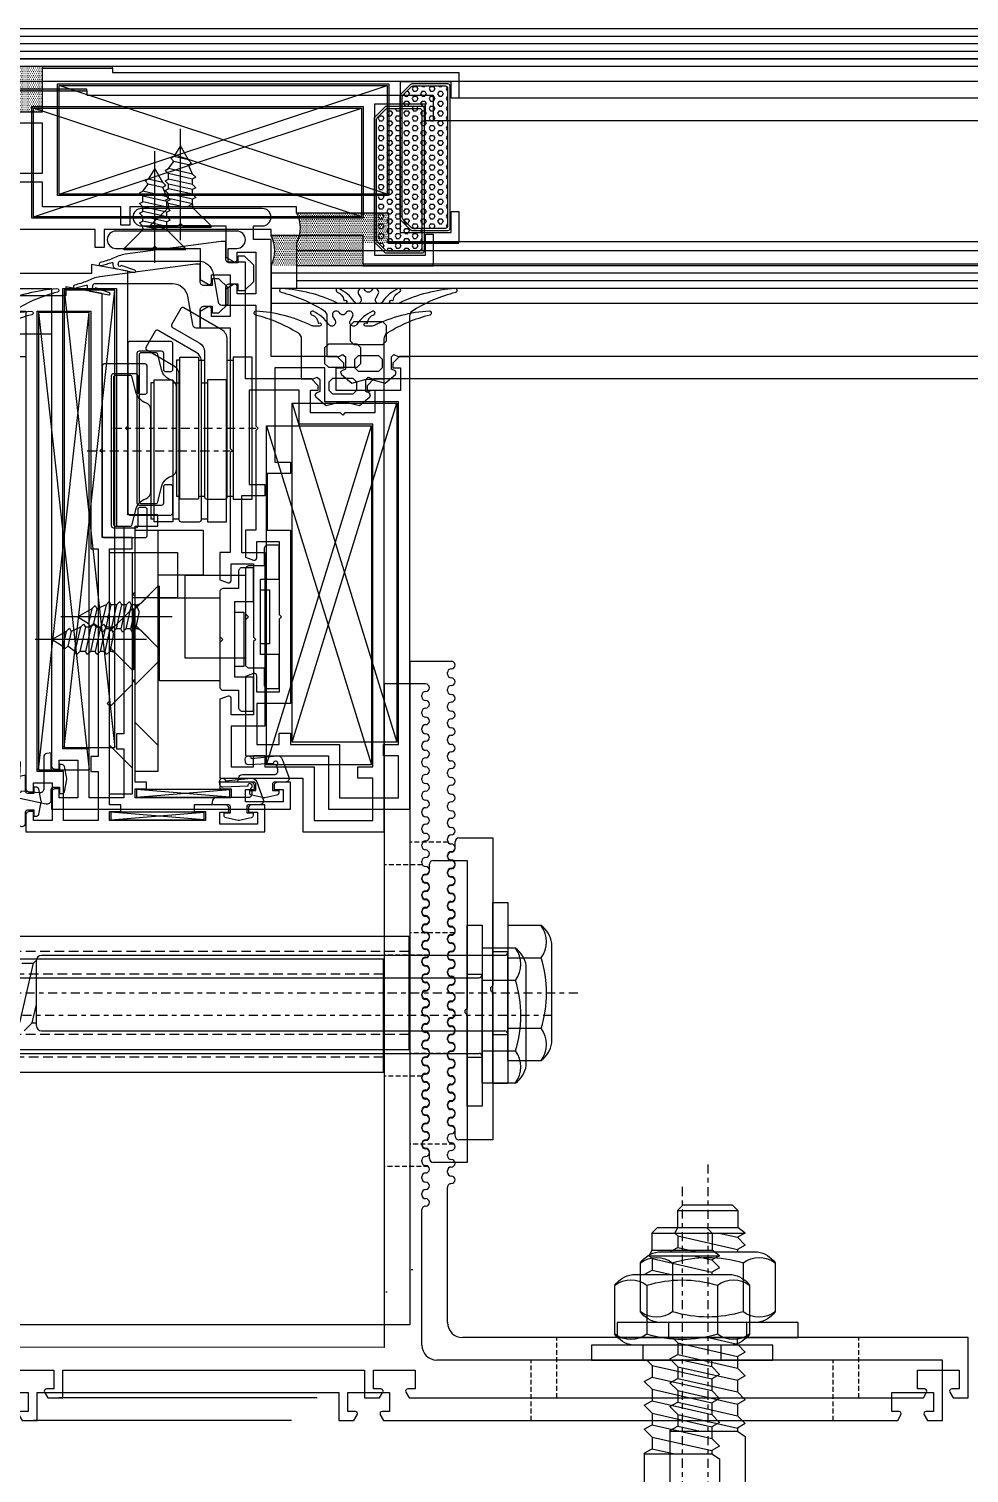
# Model space of a CAD drawing. Header units: inches. Extents: x 4821 to 127877, y 58012 to 433683.
# Drawn here: x 83819.4 to 83944, y 89413.3 to 89604.7 of the extents above; entities that cross this region are included whole.
import ezdxf

# ---------------------------------------------------------------- set-up
doc = ezdxf.new("R2010")
doc.units = ezdxf.units.IN
doc.header["$MEASUREMENT"] = 0
doc.linetypes.add('$1$Center', pattern=[29.999999, 12, -6, 6, -6])
doc.linetypes.add('$1$DASHED', pattern=[19.05, 12.7, -6.35])
for name, color, linetype in [('A-FURN-FIXD', 10, 'Continuous'), ('A-FURN-FREE', 10, 'Continuous'), ('A-GLAZ', 132, 'Continuous'), ('A-WAL-CMU', 7, 'Continuous'), ('A-WIN', 141, 'Continuous')]:
    doc.layers.add(name, color=color, linetype=linetype)

# ---------------------------------------------------------------- blocks, each defined once
blk = doc.blocks.new('$1$Fixed bracket Plan')
at = {"layer": 'A-FURN-FIXD', "linetype": '$1$Center', "ltscale": 0.1}
for p, q in [((53.65, -48.26), (53.65, 59.93)), ((30.95, -65.5), (-75.79, -65.5))]:
    blk.add_line(p, q, dxfattribs=at)
at = {"layer": 'A-FURN-FIXD'}
for p, q in [((3.7, 26.7), (3.7, 21.2)), ((9.7, -26), (9.7, 26)), ((46.15, 25.9), (46.15, -25.9)), ((49.69, 24.05), (48.65, 25.1)), ((49.69, 25.68), (57.61, 23.89)), ((57.61, 25.43), (57.61, 23.89)), ((61.15, -25.9), (61.15, 25.9)), ((49.32, 23.5), (57.98, 23.5)), ((49.69, 24.05), (52.14, 23.5)), ((49.69, 24.05), (49.69, 23.5)), ((57.61, 23.89), (57.99, 23.5)), ((0.75, 22.41), (0, 21.98)), ((0, 21.98), (0, 20)), ((1.2, 21.2), (1.2, 22.15)), ((3.7, 21.2), (1.2, 21.2)), ((48.65, 22.83), (48.65, -38.58)), ((58.65, 22.83), (58.65, -38.58)), ((0, 20), (3.7, 20)), ((3.7, 20), (3.7, -20)), ((3.7, -20), (0, -20)), ((0, -20), (0, -21.98)), ((0, -21.98), (0.75, -22.41)), ((1.2, -22.15), (1.2, -21.2)), ((1.2, -21.2), (3.7, -21.2)), ((3.7, -21.2), (3.7, -26.7)), ((0.75, -25.49), (0, -25.92)), ((0, -25.92), (0, -94.08)), ((1.2, -26.7), (1.2, -25.75)), ((3.7, -26.7), (1.2, -26.7)), ((97.6, -26), (9.7, -26)), ((46.15, -25.9), (61.15, -25.9)), ((97.6, -31.5), (97.6, -26)), ((10, -31), (27.9, -31)), ((29.9, -31), (30.1, -31)), ((32.1, -31), (32.3, -31)), ((34.2, -37), (34.2, -32.5)), ((34.3, -31), (34.5, -31)), ((34.7, -32), (35.6, -32)), ((36.5, -31), (36.7, -31)), ((37.6, -32), (37.8, -32)), ((38.7, -31), (38.9, -31)), ((39.8, -32), (40, -32)), ((40.9, -31), (41.1, -31)), ((42, -32), (42.2, -32)), ((43.1, -31), (43.3, -31)), ((44.2, -32), (44.4, -32)), ((45.3, -31), (45.5, -31)), ((46.4, -32), (46.6, -32)), ((47.5, -31), (47.7, -31)), ((48.6, -32), (48.8, -32)), ((49.7, -31), (49.9, -31)), ((50.8, -32), (51, -32)), ((51.9, -31), (52.1, -31)), ((53, -32), (53.2, -32)), ((54.1, -31), (54.3, -31)), ((55.2, -32), (55.4, -32)), ((56.3, -31), (56.5, -31)), ((57.4, -32), (57.6, -32)), ((58.5, -31), (58.7, -31)), ((59.6, -32), (59.8, -32)), ((60.7, -31), (60.9, -31)), ((61.8, -32), (62, -32)), ((62.9, -31), (63.1, -31)), ((64, -32), (64.2, -32)), ((65.1, -31), (65.3, -31)), ((66.2, -32), (66.4, -32)), ((67.3, -31), (67.5, -31)), ((68.4, -32), (68.6, -32)), ((69.5, -31), (69.7, -31)), ((70.6, -32), (70.8, -32)), ((71.7, -31), (71.9, -31)), ((72.8, -32), (73.7, -32)), ((73.9, -31), (74.1, -31)), ((74.2, -32.5), (74.2, -37)), ((76.1, -31), (76.3, -31)), ((78.3, -31), (78.5, -31)), ((80.5, -31), (80.7, -31)), ((82.7, -31), (82.9, -31)), ((84.9, -31), (85.1, -31)), ((87.1, -31), (87.3, -31)), ((89.3, -31), (89.5, -31)), ((91.5, -31), (91.7, -31)), ((93.7, -31), (93.9, -31)), ((95.9, -31), (96.1, -31)), ((8, -100), (8, -33)), ((53.75, -37), (34.2, -37)), ((41.65, -39), (41.65, -37)), ((41.65, -37), (65.65, -37)), ((48.15, -37), (48.15, -39)), ((54.05, -36.7), (53.75, -37)), ((54.35, -36.7), (54.05, -36.7)), ((54.65, -37), (54.35, -36.7)), ((74.2, -37), (54.65, -37)), ((59.15, -37), (59.15, -39)), ((65.65, -37), (65.65, -39)), ((65.65, -39), (41.65, -39)), ((44.73, -39), (48.23, -39)), ((44.73, -39), (44.73, -43.41)), ((48.23, -39), (59.07, -39)), ((48.98, -39), (48.98, -43.41)), ((58.33, -39), (58.33, -43.41)), ((62.58, -39), (59.07, -39)), ((62.58, -43.41), (62.58, -39)), ((47.05, -44.83), (60.25, -44.83)), ((10, -53.5), (8, -53.5)), ((8, -53.5), (8, -77.5)), ((10, -77.5), (10, -53.5)), ((-4.31, -60.46), (-34.41, -60.46)), ((-4.41, -60.56), (-4.31, -60.46)), ((-4.41, -60.5), (-4.41, -69.42)), ((-4.31, -60.46), (-3.73, -61.51)), ((-2.19, -61.51), (-1.14, -60.46)), ((-1.14, -60.46), (-0.57, -61.51)), ((0.97, -61.51), (2.02, -60.46)), ((2.02, -60.46), (2.6, -61.51)), ((4.14, -61.51), (5.19, -60.46)), ((5.19, -60.46), (5.76, -61.51)), ((7.3, -61.51), (8, -60.81)), ((8, -60.34), (10, -60.34)), ((17.92, -60.83), (11.43, -60.83)), ((19.35, -60.46), (19.92, -61.51)), ((21.47, -61.51), (21.84, -61.13)), ((21.84, -61.13), (21.84, -70.46)), ((22.59, -61.5), (21.84, -61.13)), ((-3.73, -61.51), (-4.41, -64.48)), ((-2.19, -61.51), (-3.98, -69.42)), ((-2.19, -61.51), (-3.73, -61.51)), ((-0.57, -61.51), (-2.36, -69.42)), ((0.97, -61.51), (-0.82, -69.42)), ((0.97, -61.51), (-0.57, -61.51)), ((2.6, -61.51), (0.81, -69.42)), ((4.14, -61.51), (2.35, -69.42)), ((4.14, -61.51), (2.6, -61.51)), ((5.76, -61.51), (3.97, -69.42)), ((7.3, -61.51), (5.51, -69.42)), ((7.3, -61.51), (5.76, -61.51)), ((19.92, -61.51), (19.35, -64.05)), ((21.47, -61.51), (19.68, -69.42)), ((21.47, -61.51), (19.92, -61.51)), ((22.59, -61.5), (22.59, -69.5)), ((24.84, -61.5), (22.59, -61.5)), ((24.84, -61.5), (24.84, -69.5)), ((24.84, -61.5), (25.59, -62.25)), ((25.59, -62.25), (25.59, -68.75)), ((8, -65.6), (7.14, -69.42)), ((21.84, -67.02), (21.3, -69.42)), ((24.84, -69.5), (25.59, -68.75)), ((-5.09, -70.46), (-34.41, -70.46)), ((-4.41, -69.42), (-5.09, -70.46)), ((-3.98, -69.42), (-4.41, -69.42)), ((-3.4, -70.46), (-3.98, -69.42)), ((-2.36, -69.42), (-3.4, -70.46)), ((-0.82, -69.42), (-2.36, -69.42)), ((-0.24, -70.46), (-0.82, -69.42)), ((0.81, -69.42), (-0.24, -70.46)), ((2.35, -69.42), (0.81, -69.42)), ((2.92, -70.46), (2.35, -69.42)), ((3.97, -69.42), (2.92, -70.46)), ((5.51, -69.42), (3.97, -69.42)), ((6.09, -70.46), (5.51, -69.42)), ((7.14, -69.42), (6.09, -70.46)), ((7.14, -69.42), (8, -69.42)), ((8, -70.66), (10, -70.66)), ((17.92, -70.17), (11.43, -70.17)), ((19.68, -69.42), (19.35, -69.42)), ((20.25, -70.46), (19.68, -69.42)), ((21.3, -69.42), (20.26, -70.46)), ((21.84, -70.46), (21.3, -69.42)), ((21.84, -70.46), (22.59, -69.5)), ((24.84, -69.5), (22.59, -69.5)), ((8, -77.5), (10, -77.5)), ((1.2, -94.25), (1.2, -93.3)), ((1.2, -93.3), (3.7, -93.3)), ((3.7, -93.3), (3.7, -98.8)), ((0, -94.08), (0.75, -94.51)), ((0.75, -97.59), (0, -98.02)), ((0, -98.02), (0, -100)), ((1.2, -98.8), (1.2, -97.85)), ((3.7, -98.8), (1.2, -98.8)), ((0, -100), (8, -100))]:
    blk.add_line(p, q, dxfattribs=at)
at = {"layer": 'A-FURN-FIXD', "linetype": '$1$DASHED', "ltscale": 0.1}
for p, q in [((48.15, -25.9), (48.15, 25.9)), ((59.15, -25.9), (59.15, 25.9))]:
    blk.add_line(p, q, dxfattribs=at)
at = {"layer": 'A-FURN-FIXD', "linetype": '$1$DASHED', "ltscale": 0.05}
for p, q in [((33.65, -31.86), (33.65, -26)), ((45.65, -31.02), (45.65, -26)), ((61.65, -31.93), (61.65, -26)), ((73.65, -31.07), (73.65, -26)), ((0, -45.5), (8, -45.5)), ((0, -85.5), (8, -85.5))]:
    blk.add_line(p, q, dxfattribs=at)
at = {"layer": 'A-FURN-FIXD'}
blk.add_lwpolyline([(11.43, -74.43, -0.202618), (10, -72.1), (10, -58.9, -0.202618), (11.43, -56.58), (17.92, -56.58, -0.202618), (19.35, -58.9), (19.35, -72.1, -0.202618), (17.92, -74.43)], format="xyb", close=True, dxfattribs=at)
for points in [[(11.43, -74.43, -0.330304), (11.43, -70.17, -0.151843), (11.43, -60.83, -0.330304), (11.43, -56.58)], [(17.92, -56.58, -0.330304), (17.92, -60.83, -0.151843), (17.92, -70.17, -0.330304), (17.92, -74.43)]]:
    blk.add_lwpolyline(points, format="xyb", dxfattribs=at)
for centre, radius, start, end in [((49.32, 22.83), 0.667, 90, 180), ((57.98, 22.83), 0.667, 0, 90), ((0.9, 22.15), 0.3, 360, 120), ((0.9, -22.15), 0.3, 240, 0), ((0.9, -25.75), 0.3, 360, 120), ((10, -33), 2, 90, 180), ((27.9, -31.5), 0.5, 360, 90), ((28.9, -31.5), 0.5, 180, 0), ((29.9, -31.5), 0.5, 90, 180), ((30.1, -31.5), 0.5, 0, 90), ((31.1, -31.5), 0.5, 180, 0), ((32.1, -31.5), 0.5, 90, 180), ((32.3, -31.5), 0.5, 0, 90), ((33.3, -31.5), 0.5, 180, 0), ((34.3, -31.5), 0.5, 90, 180), ((34.7, -32.5), 0.5, 90, 180), ((34.5, -31.5), 0.5, 0, 90), ((35.5, -31.5), 0.5, 180, 0), ((35.6, -31.5), 0.5, 270, 0), ((36.5, -31.5), 0.5, 90, 180), ((36.6, -31.5), 0.5, 0, 180), ((36.7, -31.5), 0.5, 0, 90), ((37.6, -31.5), 0.5, 180, 270), ((37.7, -31.5), 0.5, 180, 0), ((37.8, -31.5), 0.5, 270, 0), ((38.7, -31.5), 0.5, 90, 180), ((38.8, -31.5), 0.5, 0, 180), ((38.9, -31.5), 0.5, 0, 90), ((39.8, -31.5), 0.5, 180, 270), ((39.9, -31.5), 0.5, 180, 0), ((40, -31.5), 0.5, 270, 0), ((40.9, -31.5), 0.5, 90, 180), ((41, -31.5), 0.5, 0, 180), ((41.1, -31.5), 0.5, 0, 90), ((42, -31.5), 0.5, 180, 270), ((42.1, -31.5), 0.5, 180, 0), ((42.2, -31.5), 0.5, 270, 0), ((43.1, -31.5), 0.5, 90, 180), ((43.2, -31.5), 0.5, 0, 180), ((43.3, -31.5), 0.5, 0, 90), ((44.2, -31.5), 0.5, 180, 270), ((44.3, -31.5), 0.5, 180, 0), ((44.4, -31.5), 0.5, 270, 0), ((45.3, -31.5), 0.5, 90, 180), ((45.4, -31.5), 0.5, 0, 180), ((45.5, -31.5), 0.5, 0, 90), ((46.4, -31.5), 0.5, 180, 270), ((46.5, -31.5), 0.5, 180, 0), ((46.6, -31.5), 0.5, 270, 0), ((47.5, -31.5), 0.5, 90, 180), ((47.6, -31.5), 0.5, 0, 180), ((47.7, -31.5), 0.5, 0, 90), ((48.6, -31.5), 0.5, 180, 270), ((48.7, -31.5), 0.5, 180, 0), ((48.8, -31.5), 0.5, 270, 0), ((49.7, -31.5), 0.5, 90, 180), ((49.8, -31.5), 0.5, 0, 180), ((49.9, -31.5), 0.5, 0, 90), ((50.8, -31.5), 0.5, 180, 270), ((50.9, -31.5), 0.5, 180, 0), ((51, -31.5), 0.5, 270, 0), ((51.9, -31.5), 0.5, 90, 180), ((52, -31.5), 0.5, 0, 180), ((52.1, -31.5), 0.5, 0, 90), ((53, -31.5), 0.5, 180, 270), ((53.1, -31.5), 0.5, 180, 0), ((53.2, -31.5), 0.5, 270, 0), ((54.1, -31.5), 0.5, 90, 180), ((54.2, -31.5), 0.5, 0, 180), ((54.3, -31.5), 0.5, 0, 90), ((55.2, -31.5), 0.5, 180, 270), ((55.3, -31.5), 0.5, 180, 0), ((55.4, -31.5), 0.5, 270, 0), ((56.3, -31.5), 0.5, 90, 180), ((56.4, -31.5), 0.5, 0, 180), ((56.5, -31.5), 0.5, 0, 90), ((57.4, -31.5), 0.5, 180, 270), ((57.5, -31.5), 0.5, 180, 0), ((57.6, -31.5), 0.5, 270, 0), ((58.5, -31.5), 0.5, 90, 180), ((58.6, -31.5), 0.5, 0, 180), ((58.7, -31.5), 0.5, 0, 90), ((59.6, -31.5), 0.5, 180, 270), ((59.7, -31.5), 0.5, 180, 0), ((59.8, -31.5), 0.5, 270, 0), ((60.7, -31.5), 0.5, 90, 180), ((60.8, -31.5), 0.5, 0, 180), ((60.9, -31.5), 0.5, 0, 90), ((61.8, -31.5), 0.5, 180, 270), ((61.9, -31.5), 0.5, 180, 0), ((62, -31.5), 0.5, 270, 0), ((62.9, -31.5), 0.5, 90, 180), ((63, -31.5), 0.5, 0, 180), ((63.1, -31.5), 0.5, 0, 90), ((64, -31.5), 0.5, 180, 270), ((64.1, -31.5), 0.5, 180, 0), ((64.2, -31.5), 0.5, 270, 0), ((65.1, -31.5), 0.5, 90, 180), ((65.2, -31.5), 0.5, 0, 180), ((65.3, -31.5), 0.5, 0, 90), ((66.2, -31.5), 0.5, 180, 270), ((66.3, -31.5), 0.5, 180, 0), ((66.4, -31.5), 0.5, 270, 0), ((67.3, -31.5), 0.5, 90, 180), ((67.4, -31.5), 0.5, 0, 180), ((67.5, -31.5), 0.5, 0, 90), ((68.4, -31.5), 0.5, 180, 270), ((68.5, -31.5), 0.5, 180, 0), ((68.6, -31.5), 0.5, 270, 360), ((69.5, -31.5), 0.5, 90, 180), ((69.6, -31.5), 0.5, 0, 180), ((69.7, -31.5), 0.5, 0, 90), ((70.6, -31.5), 0.5, 180, 270), ((70.7, -31.5), 0.5, 180, 0), ((70.8, -31.5), 0.5, 270, 0), ((71.7, -31.5), 0.5, 90, 180), ((71.8, -31.5), 0.5, 0, 180), ((71.9, -31.5), 0.5, 0, 90), ((72.8, -31.5), 0.5, 180, 270), ((72.9, -31.5), 0.5, 180, 0), ((73.9, -31.5), 0.5, 90, 180), ((73.7, -32.5), 0.5, 0, 90), ((74.1, -31.5), 0.5, 0, 90), ((75.1, -31.5), 0.5, 180, 0), ((76.1, -31.5), 0.5, 90, 180), ((76.3, -31.5), 0.5, 0, 90), ((77.3, -31.5), 0.5, 180, 0), ((78.3, -31.5), 0.5, 90, 180), ((78.5, -31.5), 0.5, 0, 90), ((79.5, -31.5), 0.5, 180, 0), ((80.5, -31.5), 0.5, 90, 180), ((80.7, -31.5), 0.5, 0, 90), ((81.7, -31.5), 0.5, 180, 0), ((82.7, -31.5), 0.5, 90, 180), ((82.9, -31.5), 0.5, 0, 90), ((83.9, -31.5), 0.5, 180, 0), ((84.9, -31.5), 0.5, 90, 180), ((85.1, -31.5), 0.5, 0, 90), ((86.1, -31.5), 0.5, 180, 0), ((87.1, -31.5), 0.5, 90, 180), ((87.3, -31.5), 0.5, 0, 90), ((88.3, -31.5), 0.5, 180, 0), ((89.3, -31.5), 0.5, 90, 180), ((89.5, -31.5), 0.5, 0, 90), ((90.5, -31.5), 0.5, 180, 0), ((91.5, -31.5), 0.5, 90, 180), ((91.7, -31.5), 0.5, 0, 90), ((92.7, -31.5), 0.5, 180, 0), ((93.7, -31.5), 0.5, 90, 180), ((93.9, -31.5), 0.5, 0, 90), ((94.9, -31.5), 0.5, 180, 0), ((95.9, -31.5), 0.5, 90, 180), ((96.1, -31.5), 0.5, 0, 90), ((97.1, -31.5), 0.5, 180, 0), ((48.23, -38.58), 0.417, 270, 0), ((59.07, -38.58), 0.417, 180, 270), ((46.85, -40.54), 3.57, 233.4429, 306.5571), ((47.57, -41.37), 3.5, 215.4843, 261.3007), ((53.65, -28.37), 15.75, 252.7319, 287.2681), ((60.45, -40.54), 3.57, 233.4429, 306.5571), ((59.73, -41.37), 3.5, 278.6993, 324.5157), ((0.9, -94.25), 0.3, 240, 0), ((0.9, -97.85), 0.3, 360, 120)]:
    blk.add_arc(centre, radius, start, end, dxfattribs=at)
blk = doc.blocks.new('$1$Stay Arm 93652400PI')
at = {"layer": 'A-FURN-FIXD', "linetype": '$1$Center', "ltscale": 0.1}
blk.add_line((147.23, 130.15), (147.23, 149.12), dxfattribs=at)
at = {"layer": 'A-FURN-FIXD'}
for p, q in [((138.23, 145.32), (138.23, 146.12)), ((156.23, 145.32), (156.23, 146.12)), ((138.23, 141.52), (138.23, 142.32)), ((138.23, 141.52), (138.23, 142.32)), ((156.23, 141.52), (156.23, 142.3))]:
    blk.add_line(p, q, dxfattribs=at)
for points in [[(137.83, 146.12), (137.83, 148.62), (156.63, 148.62), (156.63, 146.12)], [(137.83, 139.02), (156.63, 139.02), (156.63, 141.52), (137.83, 141.52)]]:
    blk.add_lwpolyline(points, close=True, dxfattribs=at)
for points in [[(157.25, 142.32), (138.13, 142.32, -0.414214), (137.83, 142.62), (137.83, 145.02, -0.414214), (138.13, 145.32), (158.97, 145.32, -0.26675), (160.27, 144.58), (163.18, 139.58, -0.414214), (163.08, 139.17), (161, 137.96, -0.414214), (160.59, 138.07), (158.55, 141.58, 0.26675)], [(158.43, 132.12), (136.03, 132.12, -0.414214), (135.73, 132.42), (135.73, 137.82, -0.414214), (136.03, 138.12), (139.43, 138.12, -0.414214), (139.73, 137.82), (139.73, 137.16, -0.414214), (139.43, 136.86), (137.29, 136.86, 0.414214), (136.99, 136.56), (136.99, 133.68, 0.414214), (137.29, 133.38), (157.17, 133.38, 0.414214), (157.47, 133.68), (157.47, 136.56, 0.414214), (157.17, 136.86), (155.03, 136.86, -0.414214), (154.73, 137.16), (154.73, 137.82, -0.414214), (155.03, 138.12), (158.43, 138.12, -0.414214), (158.73, 137.82), (158.73, 132.42, -0.414214)], [(137.47, 136.13), (139.47, 136.62, 0.253533), (140.87, 137.91, -0.319758), (141.82, 138.58), (152.65, 138.58, -0.319758), (153.59, 137.91, 0.253533), (155, 136.62), (157, 136.13, -0.344221), (157.22, 135.83), (157.22, 133.93, -0.414214), (156.92, 133.63), (137.54, 133.63, -0.414214), (137.24, 133.93), (137.24, 135.83, -0.344221)]]:
    blk.add_lwpolyline(points, format="xyb", close=True, dxfattribs=at)
blk.add_lwpolyline([(156.23, 139.02), (156.23, 138.58), (138.23, 138.58), (138.23, 139.02)], dxfattribs=at)
blk = doc.blocks.new('$1$GTSY500109')
at = {"layer": 'A-FURN-FIXD'}
blk.add_lwpolyline([(5.93, -8.75, 0.57735), (5.07, -8.75, -1), (4.2, -8.25), (4.49, -7.75, 0.965781), (3.64, -7.22, -0.138673), (1.56, -8.98, -1.037842), (1.37, -8.52, 0.283592), (2.23, -7.43, -0.584426), (2.31, -7.4, 1.39494), (2.44, -7), (1.75, -7, 0.111575), (1.32, -7.1, -0.09543), (-6.01, -9, -0.91232), (-6.08, -8.51, 0.076551), (-0.47, -6.14, 0.260148), (0, -5.29), (0, 0), (1.56, 0), (2.11, -0.24), (2.45, 0.05), (2.45, 1.67), (1.96, 1.89), (1.81, 2.1), (1.92, 2.38), (3.29, 3.53), (5.21, 3.03), (5.79, 3.03), (7.71, 3.53), (9.08, 2.38), (9.19, 2.1), (9.03, 1.89), (8.55, 1.67), (8.55, 0.05), (8.88, -0.24), (9.44, 0), (11, 0), (11, -5.29, 0.260148), (11.47, -6.14, 0.076551), (17.08, -8.51, -0.91232), (17, -9, -0.09543), (9.68, -7.1, 0.111575), (9.25, -7), (8.55, -7, 1.39494), (8.69, -7.4, -0.584426), (8.77, -7.43, 0.283592), (9.62, -8.52, -1.037842), (9.43, -8.98, -0.138673), (7.36, -7.22, 0.965781), (6.51, -7.75), (6.8, -8.25, -1)], format="xyb", close=True, dxfattribs=at)
for points in [[(4.13, -0.07), (3.64, 0.42), (3.64, 1.47), (4.13, 1.96), (6.87, 1.96), (7.36, 1.47), (7.36, 0.42), (6.87, -0.07)], [(3.59, -4.6), (3.1, -4.11), (3.1, -2.07), (3.59, -1.58), (7.41, -1.58), (7.9, -2.07), (7.9, -4.11), (7.41, -4.6)]]:
    blk.add_lwpolyline(points, close=True, dxfattribs=at)
blk = doc.blocks.new('$1$Flat head screw 4.2x9mm')
at = {"color": 71}
for p, q in [((-4.05, 0), (-4.05, -0.19)), ((4.05, 0), (-4.05, 0)), ((4.05, 0), (4.05, -0.19)), ((4.05, -0.19), (-4.05, -0.19)), ((-4.05, -0.19), (-1.78, -2.47)), ((4.05, -0.19), (1.78, -2.47)), ((-1.6, -3.17), (-2.02, -3.59)), ((-2.02, -3.59), (-1.6, -3.83)), ((0.29, -2.74), (-1.6, -3.17)), ((-1.6, -2.89), (-1.6, -3.17)), ((1.6, -3.1), (-1.6, -3.83)), ((1.6, -3.73), (-1.6, -4.45)), ((1.6, -3.1), (1.19, -2.88)), ((1.6, -3.1), (1.6, -2.89)), ((1.6, -3.1), (1.6, -3.73)), ((2.02, -3.96), (1.6, -3.73)), ((-1.6, -4.45), (-2.02, -4.87)), ((-2.02, -4.87), (-1.6, -5.11)), ((-1.6, -5.73), (-2.02, -6.15)), ((-1.6, -3.83), (-1.6, -4.45)), ((1.6, -4.38), (-1.6, -5.11)), ((1.6, -5.01), (-1.6, -5.73)), ((-1.6, -5.11), (-1.6, -5.73)), ((1.6, -5.66), (-1.6, -6.39)), ((1.6, -4.38), (2.02, -3.96)), ((1.6, -4.38), (1.6, -5.01)), ((2.02, -5.24), (1.6, -5.01)), ((1.6, -5.66), (2.02, -5.24)), ((1.6, -5.66), (1.6, -6.4)), ((-2.02, -6.15), (-1.6, -6.39)), ((-1.6, -7.12), (-2.02, -7.55)), ((-2.02, -7.55), (-1.6, -7.78)), ((-1.6, -6.39), (-1.6, -7.12)), ((1.6, -6.4), (-1.6, -7.12)), ((1.6, -7.05), (-1.6, -7.78)), ((1.6, -7.05), (1.06, -8.29)), ((2.02, -6.63), (1.6, -6.4)), ((1.6, -7.05), (2.02, -6.63)), ((-1.6, -7.78), (-0.88, -8.73)), ((-0.88, -8.73), (-1.3, -9.15)), ((-1.3, -9.15), (-0.88, -9.38)), ((1.06, -8.29), (-0.88, -8.73)), ((1.06, -8.95), (-0.88, -9.38)), ((0, -10.79), (-0.88, -9.38)), ((1.06, -8.95), (0, -10.79)), ((1.48, -8.52), (1.06, -8.29)), ((1.06, -8.95), (1.48, -8.52))]:
    blk.add_line(p, q, dxfattribs=at)
at = {"color": 2}
blk.add_line((0, 1.7), (0, -13.07), dxfattribs=at)
at = {"color": 71}
for centre, radius, start, end in [((-2.2, -2.89), 0.6, 0, 45), ((0.57, -3.99), 1.28, 60.7936, 102.7393), ((2.2, -2.89), 0.6, 135, 180)]:
    blk.add_arc(centre, radius, start, end, dxfattribs=at)
blk = doc.blocks.new('$1$closekit')
at = {"layer": 'A-FURN-FREE'}
for p, q in [((-19.4, 14), (-16.4, 17)), ((-19.4, 9), (-16.4, 6)), ((-19.4, 1.05), (-16.4, 4.05)), ((-16.4, 4.05), (-18.67, 1.78)), ((-16.21, 4.05), (-16.4, 4.05)), ((-16.4, -4.05), (-16.4, 4.05)), ((-16.21, -4.05), (-16.21, 4.05)), ((-23.75, 2.02), (-23.99, 1.6)), ((-23.33, 1.6), (-23.75, 2.02)), ((-22.36, 2.02), (-22.6, 1.6)), ((-21.94, 1.6), (-22.36, 2.02)), ((-21.08, 2.02), (-21.32, 1.6)), ((-20.66, 1.6), (-21.08, 2.02)), ((-19.8, 2.02), (-20.04, 1.6)), ((-19.38, 1.6), (-19.8, 2.02)), ((-14.51, 0), (-29.28, 0)), ((-27, 0), (-25.59, 0.88)), ((-25.15, -1.06), (-27, 0)), ((-25.36, 1.3), (-25.59, 0.88)), ((-25.15, -1.06), (-25.59, 0.88)), ((-24.94, 0.88), (-25.36, 1.3)), ((-23.99, 1.6), (-24.94, 0.88)), ((-24.5, -1.06), (-24.94, 0.88)), ((-23.26, -1.6), (-23.99, 1.6)), ((-22.61, -1.6), (-23.33, 1.6)), ((-22.6, 1.6), (-23.33, 1.6)), ((-21.87, -1.6), (-22.6, 1.6)), ((-21.32, 1.6), (-21.94, 1.6)), ((-21.22, -1.6), (-21.94, 1.6)), ((-20.59, -1.6), (-21.32, 1.6)), ((-20.04, 1.6), (-20.66, 1.6)), ((-19.94, -1.6), (-20.66, 1.6)), ((-19.31, -1.6), (-20.04, 1.6)), ((-18.95, -0.29), (-19.38, 1.6)), ((-19.1, 1.6), (-19.38, 1.6)), ((-25.15, -1.06), (-24.73, -1.48)), ((-24.73, -1.48), (-24.5, -1.06)), ((-23.26, -1.6), (-24.5, -1.06)), ((-23.26, -1.6), (-22.84, -2.02)), ((-22.84, -2.02), (-22.61, -1.6)), ((-21.87, -1.6), (-22.61, -1.6)), ((-21.87, -1.6), (-21.45, -2.02)), ((-21.45, -2.02), (-21.22, -1.6)), ((-20.59, -1.6), (-21.22, -1.6)), ((-20.59, -1.6), (-20.17, -2.02)), ((-20.17, -2.02), (-19.94, -1.6)), ((-19.31, -1.6), (-19.94, -1.6)), ((-19.4, -1.05), (-16.4, -4.05)), ((-19.31, -1.6), (-19.08, -1.19)), ((-19.31, -1.6), (-19.1, -1.6)), ((-16.4, -4.05), (-18.67, -1.78)), ((-16.21, -4.05), (-16.4, -4.05))]:
    blk.add_line(p, q, dxfattribs=at)
blk.add_lwpolyline([(-16.4, -11.5), (-16.4, 20.5), (-19.4, 20.5), (-19.4, -11.5), (-10.4, -11.5), (-10.4, -5.5), (-16.4, -5.5)], dxfattribs=at)
blk.add_lwpolyline([(-4.3, -6.75, -0.414214), (-4.8, -6.25), (-4.8, -0.4), (-4.4, 0), (-4.8, 0.4), (-4.8, 6.25, -0.414214), (-4.3, 6.75), (-2.3, 6.75), (-2.3, 9, -0.414214), (-1.8, 9.5), (-0.3, 9.5), (-0.3, 5), (-2.8, 5), (-2.8, -5), (-0.3, -5), (-0.3, -9.5), (-1.8, -9.5, -0.414214), (-2.3, -9), (-2.3, -6.75)], format="xyb", close=True, dxfattribs=at)
for points in [[(-12.8, 5.5), (-12.8, -5.5), (-4.8, -5.5), (-4.8, 5.5)], [(-2.8, -3.59), (-1.62, -3.59), (-1.62, 3.59), (-2.8, 3.59)]]:
    blk.add_lwpolyline(points, close=True, dxfattribs=at)
for centre, radius, start, end in [((-19.1, 2.2), 0.6, 270, 315), ((-19.1, -2.2), 0.6, 45, 90), ((-20.2, -0.57), 1.28, 330.7936, 12.7393)]:
    blk.add_arc(centre, radius, start, end, dxfattribs=at)
blk = doc.blocks.new('$1$latsg')
at = {"color": 16}
blk.add_line((0, -4.63), (0, -4.63), dxfattribs=at)
at = {"color": 151}
blk.add_lwpolyline([(0, -2.33, -0.414214), (-0.5, -2.83), (-1.6, -2.83), (-1.6, -2.05, 0.414214), (-1.7, -1.95), (-2.49, -1.95), (-3.73, -3.14), (-3.73, -5.28), (-2.49, -6.47), (-1.7, -6.47, 0.414214), (-1.6, -6.37), (-1.6, -5.59), (-0.5, -5.59, -0.414214), (0, -6.09), (0, -8.42), (0.49, -8.42, 0.033024), (0.62, -8.41), (13.31, -6.73, 0.089231), (14.99, -6.16, -0.031349), (16.66, -5.63, 1.042186), (16.52, -5.25, 0.003956), (15.1, -5.64, -0.540004), (14.96, -5.55), (14.96, -5.32, 0.357511), (14.56, -4.83), (12.11, -4.34, 0.933108), (12.03, -4.63), (13.86, -5.26, -1.216572), (14.2, -5.46, -0.554991), (13.97, -5.84), (3.65, -5.84, -0.36397), (1.68, -4.19), (1.02, -0.41, 0.36397), (0.52, 0), (0, 0)], format="xyb", close=True, dxfattribs=at)
blk = doc.blocks.new('$1$GTSY500112')
at = {"layer": 'A-FURN-FIXD'}
blk.add_lwpolyline([(5.93, -11.75, 0.57735), (5.07, -11.75, -1), (4.2, -11.25), (4.49, -10.75, 0.965781), (3.64, -10.22, -0.138673), (1.56, -11.98, -1.037842), (1.37, -11.52, 0.283592), (2.23, -10.43, -0.584426), (2.31, -10.4, 1.39494), (2.44, -10), (1.75, -10, 0.111575), (1.32, -10.1, -0.09543), (-6.01, -12, -0.91232), (-6.08, -11.51, 0.076551), (-0.47, -9.14, 0.260148), (0, -8.29), (0, 0), (1.56, 0), (2.11, -0.24), (2.45, 0.05), (2.45, 1.67), (1.96, 1.89), (1.81, 2.1), (1.92, 2.38), (3.29, 3.53), (5.21, 3.03), (5.79, 3.03), (7.71, 3.53), (9.08, 2.38), (9.19, 2.1), (9.03, 1.89), (8.55, 1.67), (8.55, 0.05), (8.88, -0.24), (9.44, 0), (11, 0), (11, -8.29, 0.260148), (11.47, -9.14, 0.076551), (17.08, -11.51, -0.91232), (17, -12, -0.09543), (9.68, -10.1, 0.111575), (9.25, -10), (8.55, -10, 1.39494), (8.69, -10.4, -0.584426), (8.77, -10.43, 0.283592), (9.62, -11.52, -1.037842), (9.43, -11.98, -0.138673), (7.36, -10.22, 0.965781), (6.51, -10.75), (6.8, -11.25, -1)], format="xyb", close=True, dxfattribs=at)
for points in [[(4.13, -0.07), (3.64, 0.42), (3.64, 1.47), (4.13, 1.96), (6.87, 1.96), (7.36, 1.47), (7.36, 0.42), (6.87, -0.07)], [(4.01, -1.58), (4.5, -2.07), (4.5, -7.11), (4.01, -7.6), (3.19, -7.6), (2.7, -7.11), (2.7, -2.07), (3.19, -1.58)], [(7.81, -7.6), (6.99, -7.6), (6.5, -7.11), (6.5, -2.07), (6.99, -1.58), (7.81, -1.58), (8.3, -2.07), (8.3, -7.11)]]:
    blk.add_lwpolyline(points, close=True, dxfattribs=at)
blk = doc.blocks.new('$1$butile2')
h = blk.add_hatch(color=11)
h.dxf.hatch_style = 1
h.paths.add_polyline_path([(9.3, 0.2), (0, 0.2), (0, 0), (9.3, 0)])
at = {"color": 11}
blk.add_lwpolyline([(9.3, 0.2), (0, 0.2), (0, 0), (9.3, 0)], close=True, dxfattribs=at)
blk = doc.blocks.new('$1$inner silicone')
h = blk.add_hatch()
h.set_pattern_fill('DOTS', scale=4)
h.paths.add_polyline_path([(12.2, 0), (12.2, -0.2), (12.2, -4), (0, -4, 0.23607), (0, 0)])
at = {"color": 7}
blk.add_line((12.2, -0.2), (12.2, 0), dxfattribs=at)
blk.add_arc((-4, -2), 4.47, 333.4347, 26.5653, dxfattribs=at)
blk = doc.blocks.new('CURTT')
at = {"layer": 'A-FURN-FIXD', "extrusion": (-1.56101e-06, 5.69003e-07, 1)}
h = blk.add_hatch(dxfattribs=at)
h.set_pattern_fill('HEX', color=256, scale=3, angle=179.9998)
h.set_pattern_definition([(179.999781, (907119.1475, -1514499.8986), (-2.48e-06, -0.64951905), [0.375, -0.75]), (299.999781, (907119.1475, -1514499.8986), (0.56250124, 0.32475738), [0.375, -0.75]), (239.999781, (907118.7725, -1514499.8986), (0.56249876, -0.324761676), [0.375, -0.75])])
edge = h.paths.add_edge_path()
edge.add_line((908344.76, -1520302.64), (908349.01, -1520302.64))
edge.add_arc((908349.01, -1520302.34), 0.3, -449.9998, -404.9998)
edge.add_line((908349.22, -1520302.56), (908350.37, -1520301.41))
edge.add_arc((908350.16, -1520301.19), 0.3, -404.9998, -359.9998)
edge.add_line((908350.46, -1520301.19), (908350.46, -1520285.19))
edge.add_arc((908350.16, -1520285.19), 0.3, -359.9998, -314.9998)
edge.add_line((908350.37, -1520284.98), (908349.22, -1520283.83))
edge.add_arc((908349.01, -1520284.04), 0.3, -314.9998, -269.9998)
edge.add_line((908349.01, -1520283.74), (908344.76, -1520283.74))
edge.add_arc((908344.76, -1520284.04), 0.3, -269.9998, -179.9998)
edge.add_line((908344.46, -1520284.04), (908344.46, -1520302.34))
edge.add_arc((908344.76, -1520302.34), 0.3, -539.9998, -449.9998)
at = {"layer": 'A-WIN', "extrusion": (-1.56101e-06, 5.69003e-07, 1)}
h = blk.add_hatch(dxfattribs=at)
h.set_pattern_fill('DOTS', color=256, scale=4, angle=179.9998)
h.set_pattern_definition([(179.999781, (913475.02163, -1516841.0507), (-0.125000955, -0.249999522), [0, -0.25])])
h.paths.add_polyline_path([(908398.16, -1520287.19), (908415.26, -1520287.19, -0.293351), (908415.26, -1520281.19), (908398.16, -1520281.19), (908398.16, -1520281.39)])
at = {"layer": 'A-FURN-FIXD', "extrusion": (-1.56101e-06, 5.69003e-07, 1)}
for p, q in [((908395.96, -1520298.09, 0), (908352.46, -1520283.69, 0)), ((908352.46, -1520298.09, 0), (908395.96, -1520283.69, 0)), ((908395.26, -1520310.79, 0), (908388.56, -1520371.39, 0)), ((908395.26, -1520371.39, 0), (908388.56, -1520310.79, 0)), ((908402.26, -1520316.59, 0), (908396.96, -1520316.59, 0)), ((908365.06, -1520370.69, 0), (908351.16, -1520325.79, 0)), ((908365.06, -1520325.79, 0), (908351.16, -1520370.69, 0)), ((908385.71, -1520377.99, 0), (908373.31, -1520376.99, 0)), ((908373.31, -1520377.99, 0), (908385.71, -1520376.99, 0)), ((908349.06, -1520440.59, 0), (908349.26, -1520440.59, 0)), ((908361.76, -1520457.57, 0), (908396, -1520457.57, 0))]:
    blk.add_line(p, q, dxfattribs=at)
at = {"layer": 'A-FURN-FIXD', "extrusion": (-1.56101e-06, 5.69003e-07, 1), "elevation": -2.28}
for points in [[(908352.26, -1520304.39), (908352.26, -1520300.59), (908364.46, -1520300.59), (908364.46, -1520299.79), (908386.56, -1520299.79), (908386.56, -1520302.19), (908387.76, -1520302.19), (908387.76, -1520299.79), (908398.16, -1520299.79), (908398.16, -1520296.52), (908403.57, -1520296.52, 1), (908405.47, -1520296.52), (908405.47, -1520295.32), (908398.16, -1520295.32), (908398.16, -1520288.69), (908415.26, -1520288.69), (908415.26, -1520287.19), (908398.16, -1520287.19), (908398.16, -1520281.39), (908388.86, -1520281.39), (908388.86, -1520281.99), (908342.96, -1520281.99), (908342.96, -1520285.39), (908343.96, -1520285.39), (908343.96, -1520283.19), (908350.76, -1520283.19), (908350.76, -1520303.19), (908343.96, -1520303.19), (908343.96, -1520300.39), (908342.96, -1520300.39), (908342.96, -1520304.39)], [(908396.96, -1520373.79), (908396.96, -1520373.79, -0.414214), (908396.46, -1520374.29), (908395.96, -1520374.29), (908395.96, -1520373.09), (908393.46, -1520373.09), (908393.46, -1520378.09), (908395.96, -1520378.09), (908395.96, -1520376.89), (908396.46, -1520376.89, -0.414214), (908396.96, -1520377.39), (908396.96, -1520379.59), (908365.26, -1520379.59), (908365.26, -1520375.99), (908366.96, -1520375.99, -0.414214), (908367.46, -1520376.49), (908367.46, -1520376.99), (908366.26, -1520376.99), (908366.26, -1520378.59), (908371.26, -1520378.59), (908371.26, -1520376.99), (908370.06, -1520376.99), (908370.06, -1520376.49, -0.414214), (908370.56, -1520375.99), (908374.66, -1520375.99), (908374.66, -1520376.89), (908373.16, -1520376.89), (908373.16, -1520378.09), (908385.86, -1520378.09), (908385.86, -1520376.89), (908384.36, -1520376.89), (908384.36, -1520375.99), (908385.86, -1520375.99), (908385.86, -1520362.89), (908386.16, -1520362.59), (908385.86, -1520362.29), (908385.86, -1520351.39), (908386.16, -1520351.09), (908385.86, -1520350.79), (908385.86, -1520342.09), (908382.86, -1520342.09), (908382.86, -1520340.59), (908386.86, -1520340.59), (908386.86, -1520329.39), (908387.16, -1520329.09), (908386.86, -1520328.79), (908386.86, -1520308.28), (908391.67, -1520307.4), (908391.67, -1520308.59), (908402.26, -1520308.59), (908402.26, -1520301.59), (908403.61, -1520301.59), (908404.51, -1520302.49), (908404.51, -1520303.09), (908403.51, -1520303.09), (908403.51, -1520308.59), (908413.46, -1520308.59), (908413.46, -1520303.09), (908411.01, -1520303.09), (908411.01, -1520302.49), (908411.91, -1520301.59), (908413.46, -1520301.59), (908413.46, -1520293.5), (908418.16, -1520293.5), (908418.16, -1520295.3, -0.414214), (908417.56, -1520295.9), (908416.96, -1520295.9), (908416.96, -1520294.7), (908414.96, -1520294.7), (908414.96, -1520309.09), (908416.96, -1520309.09), (908416.96, -1520307.39), (908418.16, -1520307.39), (908418.16, -1520310.59), (908396.96, -1520310.59), (908396.96, -1520373.79)]]:
    blk.add_lwpolyline(points, format="xyb", dxfattribs=at)
for points in [[(908344.16, -1520302.64, 0.414214), (908344.46, -1520302.94), (908349.13, -1520302.94, 0.198912), (908349.34, -1520302.86), (908350.67, -1520301.53, 0.198912), (908350.76, -1520301.32), (908350.76, -1520285.07, 0.198912), (908350.67, -1520284.86), (908349.34, -1520283.53, 0.198912), (908349.13, -1520283.44), (908344.46, -1520283.44, 0.414214), (908344.16, -1520283.74)], [(908344.76, -1520302.64), (908349.01, -1520302.64, 0.198912), (908349.22, -1520302.56), (908350.37, -1520301.41, 0.198912), (908350.46, -1520301.19), (908350.46, -1520285.19, 0.198912), (908350.37, -1520284.98), (908349.22, -1520283.83, 0.198912), (908349.01, -1520283.74), (908344.76, -1520283.74, 0.414214), (908344.46, -1520284.04), (908344.46, -1520302.34, 0.414214)], [(908385.01, -1520299.99, -1), (908385.01, -1520302.29), (908380.16, -1520302.29), (908379.86, -1520301.99), (908379.56, -1520302.29), (908373.86, -1520302.29), (908373.86, -1520306.43), (908372.81, -1520307.03, -0.57735), (908372.36, -1520306.77), (908372.36, -1520305.79), (908369.86, -1520305.79), (908369.86, -1520311.29), (908372.36, -1520311.29), (908372.36, -1520310.31, -0.57735), (908372.81, -1520310.05), (908373.86, -1520310.66), (908373.86, -1520312.79), (908369.86, -1520312.79), (908369.86, -1520328.79), (908369.56, -1520329.09), (908369.86, -1520329.39), (908369.86, -1520342.59), (908371.26, -1520342.59), (908371.26, -1520346.18), (908370.16, -1520346.58, -0.520567), (908369.76, -1520346.29), (908369.76, -1520344.09), (908366.76, -1520344.09), (908366.76, -1520353.79), (908366.46, -1520354.09), (908366.76, -1520354.39), (908366.76, -1520364.09), (908369.76, -1520364.09), (908369.76, -1520361.89, -0.520567), (908370.16, -1520361.61), (908371.26, -1520362.01), (908371.26, -1520372.49), (908360.26, -1520372.49), (908360.26, -1520379.59), (908349.46, -1520379.59), (908349.46, -1520319.59), (908349.46, -1520319.59), (908350.81, -1520319.59), (908351.71, -1520320.49), (908351.71, -1520321.09), (908350.71, -1520321.09), (908350.71, -1520324.09), (908354.66, -1520324.09), (908354.96, -1520324.39), (908355.26, -1520324.09), (908359.21, -1520324.09), (908359.21, -1520321.09), (908358.21, -1520321.09), (908358.21, -1520320.49), (908359.11, -1520319.59), (908367.86, -1520319.59), (908367.86, -1520304.09), (908370.16, -1520304.09), (908370.16, -1520302.29), (908369.01, -1520302.29, -1), (908369.01, -1520299.99)], [(908369.85, -1520376.29, -0.414214), (908370.15, -1520375.99), (908372.26, -1520375.99), (908372.15, -1520375.41, 0.36397), (908371.66, -1520374.99), (908367.43, -1520374.99, -0.512727), (908366.96, -1520374.33), (908367.14, -1520373.79, -2.014387), (908367.54, -1520373.52), (908370.81, -1520373.69, 0.39893), (908371.23, -1520373.33), (908371.27, -1520372.93, 1), (908370.48, -1520372.85), (908367.1, -1520372.5, 0.344245), (908366.36, -1520372.96), (908365.5, -1520375.32, 0.520567), (908365.97, -1520375.99), (908367.37, -1520375.99, -0.414214), (908367.67, -1520376.29), (908367.67, -1520377.09), (908366.83, -1520377.09), (908366.83, -1520377.42, 0.360315), (908367.09, -1520377.73), (908368.7, -1520378.07, 0.094006), (908368.81, -1520378.07), (908370.42, -1520377.73, 0.360315), (908370.68, -1520377.42), (908370.68, -1520377.09), (908369.85, -1520377.09)], [(908396.69, -1520374.5, 0.414214), (908396.99, -1520374.2), (908396.99, -1520372.09), (908397.57, -1520372.2, -0.36397), (908397.99, -1520372.69), (908397.99, -1520376.92, 0.512727), (908398.65, -1520377.39), (908400.96, -1520377.21, 2.014387), (908401.23, -1520376.81), (908401.06, -1520373.54, -0.39893), (908401.41, -1520373.12), (908401.81, -1520373.07, -1), (908401.89, -1520373.87), (908402.25, -1520377.25, -0.344245), (908401.79, -1520377.99), (908397.66, -1520378.85, -0.520567), (908396.99, -1520378.38), (908396.99, -1520376.98, 0.414214), (908396.69, -1520376.68), (908395.89, -1520376.68), (908395.89, -1520377.52), (908395.56, -1520377.52, -0.360315), (908395.25, -1520377.26), (908394.91, -1520375.65, -0.094006), (908394.91, -1520375.53), (908395.25, -1520373.92, -0.360315), (908395.56, -1520373.67), (908395.89, -1520373.67), (908395.89, -1520374.5)]]:
    blk.add_lwpolyline(points, format="xyb", close=True, dxfattribs=at)
for points in [[(908396.16, -1520298.29), (908396.16, -1520283.49), (908352.26, -1520283.49), (908352.26, -1520298.29)], [(908395.96, -1520298.09), (908395.96, -1520283.69), (908352.46, -1520283.69), (908352.46, -1520298.09)], [(908388.36, -1520342.09), (908387.36, -1520342.09), (908387.36, -1520369.59), (908388.36, -1520369.59), (908388.36, -1520371.59), (908387.36, -1520371.59), (908387.36, -1520378.09), (908391.96, -1520378.09), (908391.96, -1520371.59), (908395.46, -1520371.59), (908395.46, -1520310.59), (908388.36, -1520310.59)], [(908395.26, -1520371.39), (908388.56, -1520371.39), (908388.56, -1520310.79), (908395.26, -1520310.79)], [(908365.26, -1520365.59), (908369.76, -1520365.59), (908369.76, -1520370.99), (908366.76, -1520370.99), (908366.76, -1520369.49), (908365.26, -1520369.49), (908365.26, -1520370.99), (908358.76, -1520370.99), (908358.76, -1520378.09), (908350.96, -1520378.09), (908350.96, -1520372.49), (908352.96, -1520372.49), (908352.96, -1520370.99), (908350.96, -1520370.99), (908350.96, -1520325.59), (908360.71, -1520325.59), (908360.71, -1520321.09), (908367.36, -1520321.09), (908367.36, -1520333.59), (908365.26, -1520333.59), (908365.26, -1520335.09), (908368.36, -1520335.09), (908368.36, -1520342.59), (908365.26, -1520342.59)], [(908351.16, -1520370.69), (908365.06, -1520370.69), (908365.06, -1520325.79), (908351.16, -1520325.79)], [(908373.31, -1520376.99), (908385.71, -1520376.99), (908385.71, -1520377.99), (908373.31, -1520377.99)]]:
    blk.add_lwpolyline(points, close=True, dxfattribs=at)
at = {"layer": 'A-GLAZ', "extrusion": (-1.56101e-06, 5.69003e-07, 1)}
for p, q in [((906984.52, -1520276.2, 0), (908415.26, -1520276.19, 0)), ((906984.52, -1520277.2, 0), (908415.26, -1520277.19, 0)), ((906984.52, -1520278.2, 0), (908415.26, -1520278.19, 0)), ((906984.52, -1520280.2, 0), (908415.26, -1520280.19, 0)), ((907010.52, -1520285.4, 0), (908342.96, -1520285.39, 0)), ((907010.52, -1520304.4, 0), (908342.96, -1520304.39, 0)), ((906989.02, -1520305.6, 0), (908364.46, -1520305.59, 0)), ((906989.02, -1520307.6, 0), (908364.46, -1520307.59, 0)), ((906989.02, -1520309.6, 0), (908364.46, -1520309.59, 0)), ((907002.52, -1520319.6, 0), (908349.46, -1520319.59, 0))]:
    blk.add_line(p, q, dxfattribs=at)
at = {"layer": 'A-WIN', "extrusion": (-1.56101e-06, 5.69003e-07, 1)}
for p, q in [((908342.96, -1520304.59, 0), (908352.26, -1520304.59, 0)), ((908364.46, -1520304.59, 0), (908364.46, -1520310.59, 0))]:
    blk.add_line(p, q, dxfattribs=at)
at = {"layer": 'A-FURN-FIXD', "extrusion": (-1.56101e-06, 5.69003e-07, 1)}
for name, p, rotation in [('$1$Flat head screw 4.2x9mm', (908379.86, -1520302.49, -2.28), 180.0002189599175), ('$1$GTSY500109', (908360.45, -1520319.59, -2.28), 180.0002189599175), ('$1$Stay Arm 93652400PI', (908518.98, -1520476.33, -2.28), 90.00021895991736), ('$1$closekit', (908366.46, -1520354.09, -2.28), 180.0002189599175)]:
    blk.add_blockref(name, p, dxfattribs=dict(at, rotation=rotation))
at = {"layer": 'A-FURN-FIXD', "extrusion": (1.56101e-06, -5.69003e-07, -1)}
for name, p, zscale, rotation in [('$1$latsg', (-908373.86, -1520312.79, 2.28), -1, 179.9997810400824), ('$1$GTSY500112', (-908402.26, -1520322.59, 2.28), -1, 179.9997810400824), ('$1$Fixed bracket Plan', (-908375.46, -1520457.59, 2.28), -0.9999999999999998, 89.99978104008247)]:
    blk.add_blockref(name, p, dxfattribs=dict(at, zscale=zscale, rotation=rotation))
at = {"layer": 'A-WIN', "extrusion": (1.56101e-06, -5.69003e-07, -1), "zscale": -1, "rotation": 359.9997810400823}
for p in [(-908398.16, -1520281.39, 2.28), (-908352.26, -1520304.59, 2.28)]:
    blk.add_blockref('$1$butile2', p, dxfattribs=at)
at = {"layer": 'A-WIN', "extrusion": (-1.56101e-06, 5.69003e-07, 1), "rotation": 180.0002189599175}
blk.add_blockref('$1$inner silicone', (908364.46, -1520304.59, -2.28), dxfattribs=at)
blk = doc.blocks.new('FIRST SLAB EDGE')
at = {"layer": 'A-WIN', "xscale": -1}
blk.add_blockref('CURTT', (2105283.91, -200961.5, -1.15), dxfattribs=at)

msp = doc.modelspace()

# ---------------------------------------------------------------- block references
at = {"layer": 'A-WAL-CMU'}
for p in [(-1113064.6, 1810842.37, 0), (-1113068, 1810839.38, 0)]:
    msp.add_blockref('FIRST SLAB EDGE', p, dxfattribs=at)

doc.saveas('drawing.dxf')
